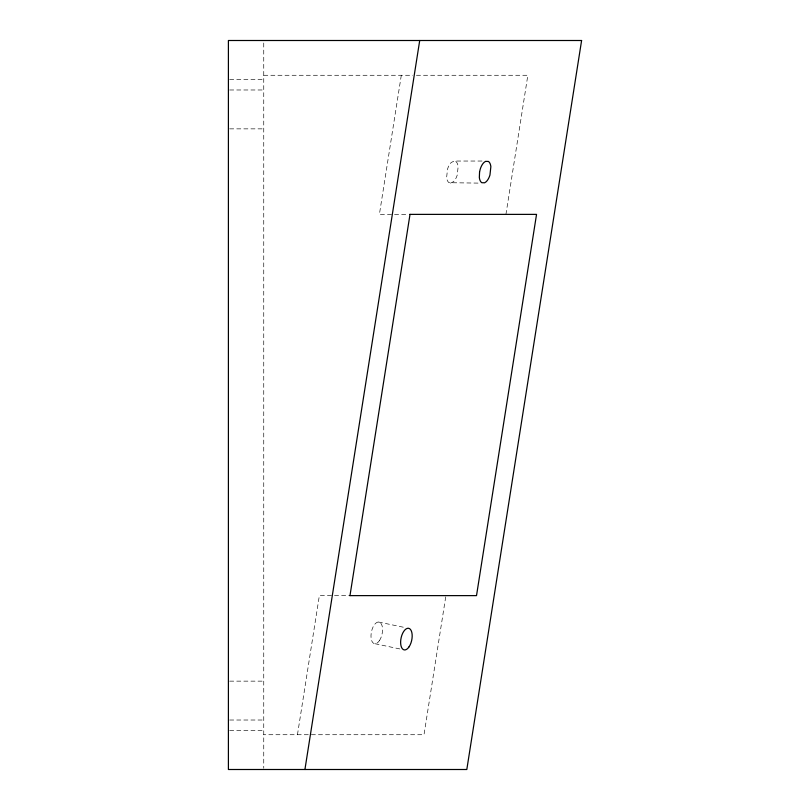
<?xml version="1.0" encoding="UTF-8"?>
<svg xmlns="http://www.w3.org/2000/svg" width="810" height="810" viewBox="0 0 810 810"><rect width="100%" height="100%" fill="white"/><g stroke="black" fill="none" stroke-linecap="round" stroke-linejoin="round"><path stroke-width="0.61" stroke-dasharray="4.05 3.04" d="M297.462 734.721L319.363 595.623L349.981 595.623M401.304 75.279L379.394 214.377L408.503 214.377M445.713 596.869L424.005 734.721L263.746 734.721M505.936 214.377L527.837 75.279L413.95 75.279M482.001 161.038L454.319 161.038L451.291 162.445A11.543 5.68 -78.1 0 0 447.535 169.077L446.624 177.471A10.813 5.326 -78.1 0 0 449.084 182.706L479.399 183.121M450.451 183.121L453.478 181.713A11.543 5.68 -78.1 0 0 457.235 175.071L458.146 166.678A10.813 5.326 -78.1 0 0 455.686 161.443L454.319 161.038M263.746 75.279L412.685 75.279M229.665 79.38L263.746 79.38M229.665 89.981L263.746 89.981M229.665 128.861L263.746 128.861M229.665 681.139L263.746 681.139M229.665 720.019L263.746 720.019M229.665 730.62L263.746 730.62M378.483 622.009L404.413 627.446M375.06 643.737L399.755 648.921M263.746 43.031L263.746 768.234M379.465 640.558A11.046 5.437 -78.1 0 0 379.85 622.374A11.046 5.437 -78.1 0 0 370.99 635.688A11.046 5.437 -78.1 0 0 379.465 640.558"/><path stroke-width="1.21" d="M304.925 769.5L419.712 40.5M349.981 595.623L410.012 214.377M409.769 214.377L536.544 214.377L476.513 595.623L349.738 595.623M479.571 171.933L479.338 177.471A10.813 5.326 -78.1 0 0 481.808 182.706L484.674 182.787L486.202 181.713A11.543 5.68 -78.1 0 0 489.949 175.071L490.86 166.678A10.813 5.326 -78.1 0 0 488.4 161.443L485.534 161.372L484.005 162.445A11.543 5.68 -78.1 0 0 480.259 169.077L479.571 171.933M581.6 40.5L466.813 769.5L228.4 769.5L228.4 40.5L581.6 40.5M409.101 646.775A11.046 5.437 -78.1 0 0 409.485 628.601A11.046 5.437 -78.1 0 0 400.626 641.905A11.046 5.437 -78.1 0 0 409.101 646.775"/></g></svg>
